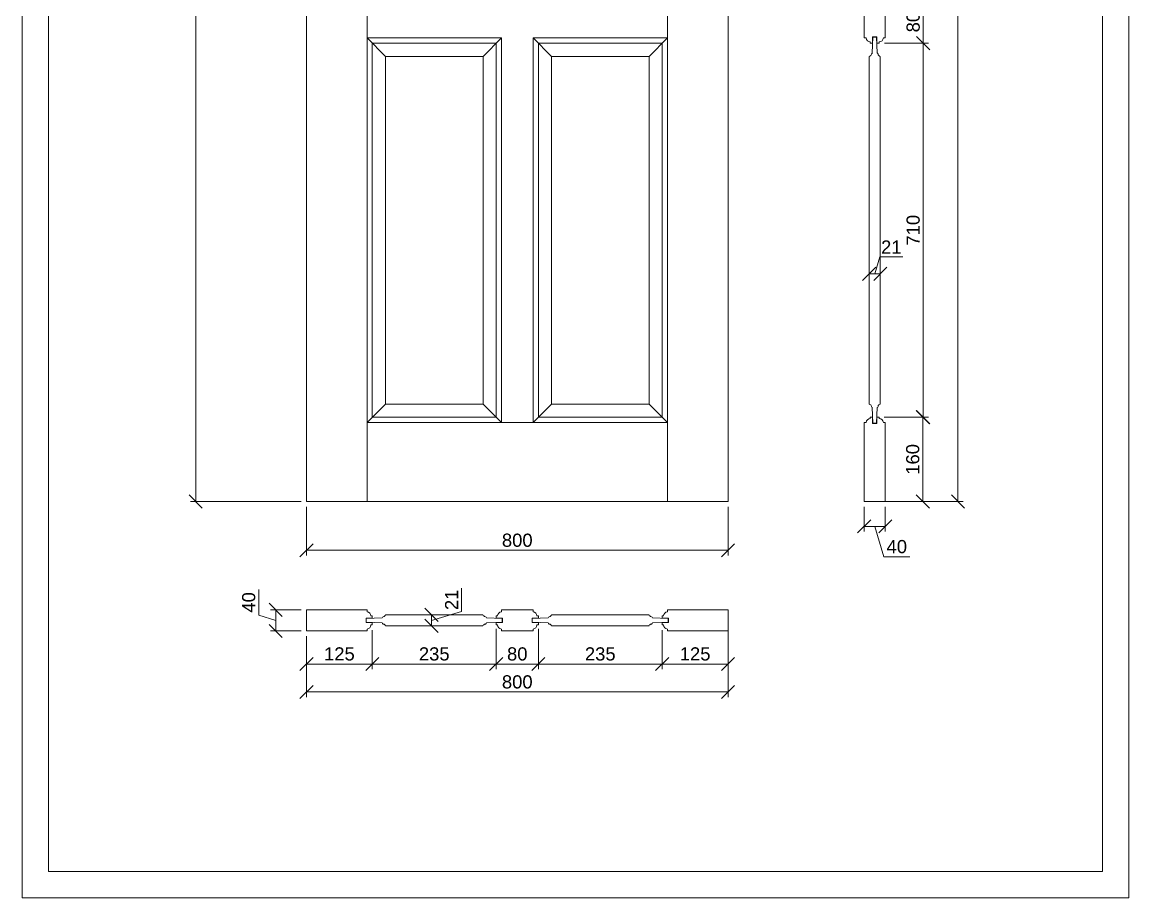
# Model space of a CAD drawing. Header units: millimetres. Extents: x 1027 to 3127, y 390 to 3360.
# Drawn here: x 1027 to 3127, y 390 to 2052 of the extents above; entities that cross this region are included whole.
import ezdxf

# ---------------------------------------------------------------- set-up
doc = ezdxf.new("R2010")
doc.units = ezdxf.units.MM
for name, color, linetype, lineweight in [('图框', 7, 'Continuous', 13), ('填充', 8, 'Continuous', 5), ('标准家私', 4, 'Continuous', 20), ('标注', 2, 'Continuous', 9)]:
    doc.layers.add(name, color=color, linetype=linetype, lineweight=lineweight)
doc.styles.get("Standard").update_dxf_attribs({"font": 'arial.ttf'})
doc.dimstyles.new('10', dxfattribs={"dimscale": 10, "dimtxt": 2.5, "dimasz": 2.5, "dimexe": 1, "dimexo": 1, "dimtad": 1, "dimdec": 0, "dimtxsty": 'Standard', "dimblk": 'OBLIQUE', "dimcen": 2.5, "dimclrd": 256, "dimclre": 256, "dimclrt": 256, "dimadec": 0, "dimazin": 0, "dimtfac": 1, "dimtdec": 0, "dimtmove": 1, "dimatfit": 3, "dimldrblk": 'OBLIQUE', "dimfxl": 1, "dimtfill": 1, "dimlwd": -1, "dimlwe": -1, "dimarcsym": 0})

# ---------------------------------------------------------------- blocks, each defined once
blk = doc.blocks.new('A$C7E5744DD')
at = {"layer": '标准家私'}
for p, q in [((115, 40), (0, 40)), ((0, 40), (0, 0)), ((113, 24), (113, 16)), ((125, 24), (113, 24)), ((113.5, 23.6), (143.5, 24.6)), ((113.5, 23.6), (113.5, 16.4)), ((115, 36.5), (115, 40)), ((125, 28.5), (122.3, 28.5)), ((125, 24), (125, 28.5)), ((150, 30.5), (334.8, 30.5)), ((371.5, 23.6), (341.5, 24.6)), ((360, 28.5), (362.7, 28.5)), ((360, 24), (360, 28.5)), ((360, 24), (372, 24)), ((430, 40), (370, 40)), ((370, 36.5), (370, 40)), ((371.5, 23.6), (371.5, 16.4)), ((372, 24), (372, 16)), ((440, 24), (428, 24)), ((428, 24), (428, 16)), ((428.5, 23.6), (458.5, 24.6)), ((428.5, 23.6), (428.5, 16.4)), ((430, 36.5), (430, 40)), ((440, 28.5), (437.3, 28.5)), ((440, 24), (440, 28.5)), ((650, 30.5), (465.2, 30.5)), ((686.5, 23.6), (656.5, 24.6)), ((675, 28.5), (677.7, 28.5)), ((675, 24), (675, 28.5)), ((675, 24), (687, 24)), ((800, 40), (685, 40)), ((685, 36.5), (685, 40)), ((686.5, 23.6), (686.5, 16.4)), ((687, 24), (687, 16)), ((800, 0), (800, 40)), ((125, 16), (113, 16)), ((113.5, 16.4), (143.5, 15.4)), ((115, 3.5), (115, 0)), ((125, 11.5), (122.3, 11.5)), ((125, 16), (125, 11.5)), ((150, 9.5), (334.8, 9.5)), ((371.5, 16.4), (341.5, 15.4)), ((360, 16), (372, 16)), ((360, 16), (360, 11.5)), ((360, 11.5), (362.7, 11.5)), ((370, 3.5), (370, 0)), ((440, 16), (428, 16)), ((428.5, 16.4), (458.5, 15.4)), ((430, 3.5), (430, 0)), ((440, 11.5), (437.3, 11.5)), ((440, 16), (440, 11.5)), ((650, 9.5), (465.2, 9.5)), ((686.5, 16.4), (656.5, 15.4)), ((675, 16), (675, 11.5)), ((675, 16), (687, 16)), ((675, 11.5), (677.7, 11.5)), ((685, 3.5), (685, 0)), ((115, 0), (0, 0)), ((430, 0), (370, 0)), ((800, 0), (685, 0))]:
    blk.add_line(p, q, dxfattribs=at)
for centre, radius, start, end in [((114.3, 28.5), 8, 359.7803, 84.9806), ((147.7, 23.1), 4.48, 118.7998, 161.4496), ((144.8, 32.9), 5.9, 277.5113, 309.3214), ((144.4, 32.8), 6.08, 312.849, 337.6698), ((340.6, 32.8), 6.08, 202.3302, 227.151), ((340.2, 32.9), 5.9, 230.6786, 262.4887), ((337.3, 23.1), 4.48, 18.5504, 61.2002), ((370.7, 28.5), 8, 95.0194, 180.2197), ((429.3, 28.5), 8, 359.7803, 84.9806), ((462.7, 23.1), 4.48, 118.7998, 161.4496), ((459.8, 32.9), 5.9, 277.5113, 309.3214), ((459.4, 32.8), 6.08, 312.849, 337.6698), ((655.6, 32.8), 6.08, 202.3302, 227.151), ((655.2, 32.9), 5.9, 230.6786, 262.4887), ((652.3, 23.1), 4.48, 18.5504, 61.2002), ((685.7, 28.5), 8, 95.0194, 180.2197), ((114.3, 11.5), 8, 275.0194, 0.2197), ((147.7, 16.9), 4.47, 198.5841, 241.286), ((144.8, 7.1), 5.9, 50.6786, 82.4887), ((144.4, 7.2), 6.08, 22.3302, 47.151), ((340.6, 7.2), 6.08, 132.849, 157.6698), ((340.2, 7.1), 5.9, 97.5113, 129.3214), ((337.3, 16.9), 4.47, 298.714, 341.4159), ((370.7, 11.5), 8, 179.7803, 264.9806), ((429.3, 11.5), 8, 275.0194, 0.2197), ((462.7, 16.9), 4.47, 198.5841, 241.286), ((459.8, 7.1), 5.9, 50.6786, 82.4887), ((459.4, 7.2), 6.08, 22.3302, 47.151), ((655.6, 7.2), 6.08, 132.849, 157.6698), ((655.2, 7.1), 5.9, 97.5113, 129.3214), ((652.3, 16.9), 4.47, 298.714, 341.4159), ((685.7, 11.5), 8, 179.7803, 264.9806)]:
    blk.add_arc(centre, radius, start, end, dxfattribs=at)
blk = doc.blocks.new('_Oblique')
at = {"color": 0, "linetype": 'ByBlock', "lineweight": -2}
blk.add_line((-0.5, -0.5), (0.5, 0.5), dxfattribs=at)
blk = doc.blocks.new('*D41')
at = {"layer": 'Defpoints', "color": 0, "transparency": 16777216}
for p in [(1566.1, 1142), (2366.1, 1142), (1566.1, 1049.4)]:
    blk.add_point(p, dxfattribs=at)
at = {"layer": '标注', "transparency": 16777216}
for p, q in [((1566.1, 1132), (1566.1, 1039.4)), ((2366.1, 1132), (2366.1, 1039.4)), ((2366.1, 1049.4), (1566.1, 1049.4))]:
    blk.add_line(p, q, dxfattribs=at)
at = {"layer": '标注', "transparency": 16777216, "xscale": 25, "yscale": 25, "zscale": 25, "rotation": 180}
blk.add_blockref('_Oblique', (1566.1, 1049.4), dxfattribs=at)
at = {"layer": '标注', "transparency": 16777216, "xscale": 25, "yscale": 25, "zscale": 25}
blk.add_blockref('_Oblique', (2366.1, 1049.4), dxfattribs=at)
at = {"layer": '标注', "lineweight": 15, "transparency": 16777216, "insert": (1966.1, 1068.4), "char_height": 25, "attachment_point": 5, "bg_fill": 3, "box_fill_scale": 1.1, "bg_fill_color": 256, "bg_fill_true_color": 13158600, "bg_fill_transparency": 0}
blk.add_mtext('800', dxfattribs=at)
blk = doc.blocks.new('*D42')
at = {"layer": 'Defpoints', "color": 0, "transparency": 16777216}
for p in [(1355.9, 3142), (1566.1, 3142), (1566.1, 1142)]:
    blk.add_point(p, dxfattribs=at)
at = {"layer": '标注', "transparency": 16777216}
for p, q in [((1556.1, 3142), (1345.9, 3142)), ((1355.9, 1142), (1355.9, 3142)), ((1556.1, 1142), (1345.9, 1142))]:
    blk.add_line(p, q, dxfattribs=at)
at = {"layer": '标注', "transparency": 16777216, "xscale": 25, "yscale": 25, "zscale": 25}
for p, rotation in [((1355.9, 3142), 90), ((1355.9, 1142), 270)]:
    blk.add_blockref('_Oblique', p, dxfattribs=dict(at, rotation=rotation))
at = {"layer": '标注', "lineweight": 15, "transparency": 16777216, "insert": (1336.9, 2142), "char_height": 25, "attachment_point": 5, "rotation": 90, "bg_fill": 3, "box_fill_scale": 1.1, "bg_fill_color": 256, "bg_fill_true_color": 13158600, "bg_fill_transparency": 0}
blk.add_mtext('2000', dxfattribs=at)
blk = doc.blocks.new('*D43')
at = {"layer": 'Defpoints', "color": 0, "transparency": 16777216}
for p in [(1566.1, 936.4), (1507.7, 896.4), (1566.1, 896.4)]:
    blk.add_point(p, dxfattribs=at)
at = {"layer": '标注', "transparency": 16777216}
for p, q in [((1475.6, 926), (1475.6, 975.3)), ((1507.7, 916.4), (1475.6, 926)), ((1556.1, 936.4), (1497.7, 936.4)), ((1507.7, 936.4), (1507.7, 896.4)), ((1556.1, 896.4), (1497.7, 896.4))]:
    blk.add_line(p, q, dxfattribs=at)
at = {"layer": '标注', "transparency": 16777216, "xscale": 25, "yscale": 25, "zscale": 25}
for p, rotation in [((1507.7, 936.4), 90), ((1507.7, 896.4), 270)]:
    blk.add_blockref('_Oblique', p, dxfattribs=dict(at, rotation=rotation))
at = {"layer": '标注', "lineweight": 15, "transparency": 16777216, "insert": (1456.6, 950.6), "char_height": 25, "attachment_point": 5, "rotation": 90, "bg_fill": 3, "box_fill_scale": 1.1, "bg_fill_color": 256, "bg_fill_true_color": 13158600, "bg_fill_transparency": 0}
blk.add_mtext('40', dxfattribs=at)
blk = doc.blocks.new('*D44')
at = {"layer": 'Defpoints', "color": 0, "transparency": 16777216}
for p in [(1691.1, 907.9), (1566.1, 896.4), (1691.1, 833.6)]:
    blk.add_point(p, dxfattribs=at)
at = {"layer": '标注', "transparency": 16777216}
for p, q in [((1566.1, 886.4), (1566.1, 823.6)), ((1691.1, 897.9), (1691.1, 823.6)), ((1566.1, 833.6), (1691.1, 833.6))]:
    blk.add_line(p, q, dxfattribs=at)
at = {"layer": '标注', "transparency": 16777216, "xscale": 25, "yscale": 25, "zscale": 25, "rotation": 180}
blk.add_blockref('_Oblique', (1566.1, 833.6), dxfattribs=at)
at = {"layer": '标注', "transparency": 16777216, "xscale": 25, "yscale": 25, "zscale": 25}
blk.add_blockref('_Oblique', (1691.1, 833.6), dxfattribs=at)
at = {"layer": '标注', "lineweight": 15, "transparency": 16777216, "insert": (1628.6, 852.6), "char_height": 25, "attachment_point": 5, "bg_fill": 3, "box_fill_scale": 1.1, "bg_fill_color": 256, "bg_fill_true_color": 13158600, "bg_fill_transparency": 0}
blk.add_mtext('125', dxfattribs=at)
blk = doc.blocks.new('*D45')
at = {"layer": 'Defpoints', "color": 0, "transparency": 16777216}
for p in [(1691.1, 907.9), (1926.1, 910.1), (1926.1, 833.6)]:
    blk.add_point(p, dxfattribs=at)
at = {"layer": '标注', "transparency": 16777216}
for p, q in [((1691.1, 897.9), (1691.1, 823.6)), ((1926.1, 900.1), (1926.1, 823.6)), ((1691.1, 833.6), (1926.1, 833.6))]:
    blk.add_line(p, q, dxfattribs=at)
at = {"layer": '标注', "transparency": 16777216, "xscale": 25, "yscale": 25, "zscale": 25, "rotation": 180}
blk.add_blockref('_Oblique', (1691.1, 833.6), dxfattribs=at)
at = {"layer": '标注', "transparency": 16777216, "xscale": 25, "yscale": 25, "zscale": 25}
blk.add_blockref('_Oblique', (1926.1, 833.6), dxfattribs=at)
at = {"layer": '标注', "lineweight": 15, "transparency": 16777216, "insert": (1808.6, 852.6), "char_height": 25, "attachment_point": 5, "bg_fill": 3, "box_fill_scale": 1.1, "bg_fill_color": 256, "bg_fill_true_color": 13158600, "bg_fill_transparency": 0}
blk.add_mtext('235', dxfattribs=at)
blk = doc.blocks.new('*D46')
at = {"layer": 'Defpoints', "color": 0, "transparency": 16777216}
for p in [(1926.1, 910.1), (2006.1, 910.1), (2006.1, 833.6)]:
    blk.add_point(p, dxfattribs=at)
at = {"layer": '标注', "transparency": 16777216}
for p, q in [((1926.1, 900.1), (1926.1, 823.6)), ((2006.1, 900.1), (2006.1, 823.6)), ((1926.1, 833.6), (2006.1, 833.6))]:
    blk.add_line(p, q, dxfattribs=at)
at = {"layer": '标注', "transparency": 16777216, "xscale": 25, "yscale": 25, "zscale": 25, "rotation": 180}
blk.add_blockref('_Oblique', (1926.1, 833.6), dxfattribs=at)
at = {"layer": '标注', "transparency": 16777216, "xscale": 25, "yscale": 25, "zscale": 25}
blk.add_blockref('_Oblique', (2006.1, 833.6), dxfattribs=at)
at = {"layer": '标注', "lineweight": 15, "transparency": 16777216, "insert": (1966.1, 852.6), "char_height": 25, "attachment_point": 5, "bg_fill": 3, "box_fill_scale": 1.1, "bg_fill_color": 256, "bg_fill_true_color": 13158600, "bg_fill_transparency": 0}
blk.add_mtext('80', dxfattribs=at)
blk = doc.blocks.new('*D47')
at = {"layer": 'Defpoints', "color": 0, "transparency": 16777216}
for p in [(2006.1, 910.1), (2241.1, 907.9), (2241.1, 833.6)]:
    blk.add_point(p, dxfattribs=at)
at = {"layer": '标注', "transparency": 16777216}
for p, q in [((2006.1, 900.1), (2006.1, 823.6)), ((2241.1, 897.9), (2241.1, 823.6)), ((2006.1, 833.6), (2241.1, 833.6))]:
    blk.add_line(p, q, dxfattribs=at)
at = {"layer": '标注', "transparency": 16777216, "xscale": 25, "yscale": 25, "zscale": 25, "rotation": 180}
blk.add_blockref('_Oblique', (2006.1, 833.6), dxfattribs=at)
at = {"layer": '标注', "transparency": 16777216, "xscale": 25, "yscale": 25, "zscale": 25}
blk.add_blockref('_Oblique', (2241.1, 833.6), dxfattribs=at)
at = {"layer": '标注', "lineweight": 15, "transparency": 16777216, "insert": (2123.6, 852.6), "char_height": 25, "attachment_point": 5, "bg_fill": 3, "box_fill_scale": 1.1, "bg_fill_color": 256, "bg_fill_true_color": 13158600, "bg_fill_transparency": 0}
blk.add_mtext('235', dxfattribs=at)
blk = doc.blocks.new('*D48')
at = {"layer": 'Defpoints', "color": 0, "transparency": 16777216}
for p in [(2241.1, 907.9), (2366.1, 896.4), (2366.1, 833.6)]:
    blk.add_point(p, dxfattribs=at)
at = {"layer": '标注', "transparency": 16777216}
for p, q in [((2241.1, 897.9), (2241.1, 823.6)), ((2366.1, 886.4), (2366.1, 823.6)), ((2241.1, 833.6), (2366.1, 833.6))]:
    blk.add_line(p, q, dxfattribs=at)
at = {"layer": '标注', "transparency": 16777216, "xscale": 25, "yscale": 25, "zscale": 25, "rotation": 180}
blk.add_blockref('_Oblique', (2241.1, 833.6), dxfattribs=at)
at = {"layer": '标注', "transparency": 16777216, "xscale": 25, "yscale": 25, "zscale": 25}
blk.add_blockref('_Oblique', (2366.1, 833.6), dxfattribs=at)
at = {"layer": '标注', "lineweight": 15, "transparency": 16777216, "insert": (2303.6, 852.6), "char_height": 25, "attachment_point": 5, "bg_fill": 3, "box_fill_scale": 1.1, "bg_fill_color": 256, "bg_fill_true_color": 13158600, "bg_fill_transparency": 0}
blk.add_mtext('125', dxfattribs=at)
blk = doc.blocks.new('*D49')
at = {"layer": 'Defpoints', "color": 0, "transparency": 16777216}
for p in [(2366.1, 916.4), (1566.1, 896.4), (2366.1, 780.5)]:
    blk.add_point(p, dxfattribs=at)
at = {"layer": '标注', "transparency": 16777216}
for p, q in [((2366.1, 906.4), (2366.1, 770.5)), ((1566.1, 886.4), (1566.1, 770.5)), ((1566.1, 780.5), (2366.1, 780.5))]:
    blk.add_line(p, q, dxfattribs=at)
at = {"layer": '标注', "transparency": 16777216, "xscale": 25, "yscale": 25, "zscale": 25, "rotation": 180}
blk.add_blockref('_Oblique', (1566.1, 780.5), dxfattribs=at)
at = {"layer": '标注', "transparency": 16777216, "xscale": 25, "yscale": 25, "zscale": 25}
blk.add_blockref('_Oblique', (2366.1, 780.5), dxfattribs=at)
at = {"layer": '标注', "lineweight": 15, "transparency": 16777216, "insert": (1966.1, 799.5), "char_height": 25, "attachment_point": 5, "bg_fill": 3, "box_fill_scale": 1.1, "bg_fill_color": 256, "bg_fill_true_color": 13158600, "bg_fill_transparency": 0}
blk.add_mtext('800', dxfattribs=at)
blk = doc.blocks.new('*D29')
at = {"layer": 'Defpoints', "color": 0, "transparency": 16777216}
for p in [(2624.4, 1142), (2664.4, 1142), (2624.4, 1094.9)]:
    blk.add_point(p, dxfattribs=at)
at = {"layer": '标注', "transparency": 16777216}
for p, q in [((2624.4, 1132), (2624.4, 1084.9)), ((2664.4, 1132), (2664.4, 1084.9)), ((2664.4, 1094.9), (2624.4, 1094.9)), ((2644.4, 1094.9), (2661.7, 1037.3)), ((2661.7, 1037.3), (2710.9, 1037.3))]:
    blk.add_line(p, q, dxfattribs=at)
at = {"layer": '标注', "transparency": 16777216, "xscale": 25, "yscale": 25, "zscale": 25, "rotation": 180}
blk.add_blockref('_Oblique', (2624.4, 1094.9), dxfattribs=at)
at = {"layer": '标注', "transparency": 16777216, "xscale": 25, "yscale": 25, "zscale": 25}
blk.add_blockref('_Oblique', (2664.4, 1094.9), dxfattribs=at)
at = {"layer": '标注', "transparency": 16777216, "insert": (2686.3, 1056.3), "char_height": 25, "attachment_point": 5, "bg_fill": 3, "box_fill_scale": 1.1, "bg_fill_color": 256, "bg_fill_true_color": 13158600, "bg_fill_transparency": 0}
blk.add_mtext('40', dxfattribs=at)
blk = doc.blocks.new('*D30')
at = {"layer": 'Defpoints', "color": 0, "transparency": 16777216}
for p in [(2652.1, 1302), (2735.6, 1302), (2663.6, 1142)]:
    blk.add_point(p, dxfattribs=at)
at = {"layer": '标注', "transparency": 16777216}
for p, q in [((2662.1, 1302), (2745.6, 1302)), ((2735.6, 1142), (2735.6, 1302)), ((2673.6, 1142), (2745.6, 1142))]:
    blk.add_line(p, q, dxfattribs=at)
at = {"layer": '标注', "transparency": 16777216, "xscale": 25, "yscale": 25, "zscale": 25}
for p, rotation in [((2735.6, 1302), 90), ((2735.6, 1142), 270)]:
    blk.add_blockref('_Oblique', p, dxfattribs=dict(at, rotation=rotation))
at = {"layer": '标注', "transparency": 16777216, "insert": (2716.6, 1222), "char_height": 25, "attachment_point": 5, "rotation": 90, "bg_fill": 3, "box_fill_scale": 1.1, "bg_fill_color": 256, "bg_fill_true_color": 13158600, "bg_fill_transparency": 0}
blk.add_mtext('160', dxfattribs=at)
blk = doc.blocks.new('*D31')
at = {"layer": 'Defpoints', "color": 0, "transparency": 16777216}
for p in [(2652.9, 2012), (2736.4, 2012), (2652.9, 1302)]:
    blk.add_point(p, dxfattribs=at)
at = {"layer": '标注', "transparency": 16777216}
for p, q in [((2662.9, 2012), (2746.4, 2012)), ((2736.4, 1302), (2736.4, 2012)), ((2662.9, 1302), (2746.4, 1302))]:
    blk.add_line(p, q, dxfattribs=at)
at = {"layer": '标注', "transparency": 16777216, "xscale": 25, "yscale": 25, "zscale": 25}
for p, rotation in [((2736.4, 2012), 90), ((2736.4, 1302), 270)]:
    blk.add_blockref('_Oblique', p, dxfattribs=dict(at, rotation=rotation))
at = {"layer": '标注', "transparency": 16777216, "insert": (2717.4, 1657), "char_height": 25, "attachment_point": 5, "rotation": 90, "bg_fill": 3, "box_fill_scale": 1.1, "bg_fill_color": 256, "bg_fill_true_color": 13158600, "bg_fill_transparency": 0}
blk.add_mtext('710', dxfattribs=at)
blk = doc.blocks.new('*D32')
at = {"layer": 'Defpoints', "color": 0, "transparency": 16777216}
for p in [(2652.9, 2092), (2736.4, 2092), (2652.9, 2012)]:
    blk.add_point(p, dxfattribs=at)
at = {"layer": '标注', "transparency": 16777216}
for p, q in [((2662.9, 2092), (2746.4, 2092)), ((2736.4, 2012), (2736.4, 2092)), ((2662.9, 2012), (2746.4, 2012))]:
    blk.add_line(p, q, dxfattribs=at)
at = {"layer": '标注', "transparency": 16777216, "xscale": 25, "yscale": 25, "zscale": 25}
for p, rotation in [((2736.4, 2092), 90), ((2736.4, 2012), 270)]:
    blk.add_blockref('_Oblique', p, dxfattribs=dict(at, rotation=rotation))
at = {"layer": '标注', "transparency": 16777216, "insert": (2717.4, 2052), "char_height": 25, "attachment_point": 5, "rotation": 90, "bg_fill": 3, "box_fill_scale": 1.1, "bg_fill_color": 256, "bg_fill_true_color": 13158600, "bg_fill_transparency": 0}
blk.add_mtext('80', dxfattribs=at)
blk = doc.blocks.new('*D39')
at = {"layer": 'Defpoints', "color": 0, "transparency": 16777216}
for p in [(2633.9, 1574.3), (2633.9, 1572.2), (2654.9, 1572.2)]:
    blk.add_point(p, dxfattribs=at)
at = {"layer": '标注', "transparency": 16777216}
for p, q in [((2644.4, 1574.3), (2653.9, 1606.2)), ((2653.9, 1606.2), (2697.8, 1606.2)), ((2633.9, 1582.2), (2633.9, 1584.3)), ((2654.9, 1582.2), (2654.9, 1584.3)), ((2654.9, 1574.3), (2633.9, 1574.3))]:
    blk.add_line(p, q, dxfattribs=at)
at = {"layer": '标注', "transparency": 16777216, "xscale": 25, "yscale": 25, "zscale": 25, "rotation": 180}
blk.add_blockref('_Oblique', (2633.9, 1574.3), dxfattribs=at)
at = {"layer": '标注', "transparency": 16777216, "xscale": 25, "yscale": 25, "zscale": 25}
blk.add_blockref('_Oblique', (2654.9, 1574.3), dxfattribs=at)
at = {"layer": '标注', "transparency": 16777216, "insert": (2675.9, 1625), "char_height": 25, "attachment_point": 5, "bg_fill": 3, "box_fill_scale": 1.1, "bg_fill_color": 256, "bg_fill_true_color": 13158600, "bg_fill_transparency": 0}
blk.add_mtext('21', dxfattribs=at)
blk = doc.blocks.new('A$C1BD530D1')
at = {"layer": '填充', "lineweight": 15}
h = blk.add_hatch(dxfattribs=at)
h.set_pattern_fill('AR-RROOF', color=256, angle=45, style=0)
edge = h.paths.add_edge_path()
edge.add_line((22.5, 1600), (22.5, 1880))
edge.add_line((17.5, 1880), (17.5, 1600))
edge.add_line((17.5, 1555), (17.5, 1275))
edge.add_line((22.5, 1275), (22.5, 1555))
edge.add_line((17.5, 950), (17.5, 1230))
edge.add_line((22.5, 1230), (22.5, 950))
at = {"layer": '标准家私'}
for p, q in [((0, 2000), (40, 2000)), ((0, 1890), (0, 2000)), ((40, 1890), (40, 2000)), ((3.5, 1890), (0, 1890)), ((11.5, 1880), (11.5, 1882.7)), ((17.5, 1880), (11.5, 1880)), ((22.5, 1890), (17.5, 1890)), ((17.5, 1880), (17.5, 1890)), ((17.5, 1880), (17.5, 1600)), ((22.5, 1880), (22.5, 1890)), ((36.5, 1890), (22.5, 1890)), ((22.5, 1880), (28.5, 1880)), ((22.5, 1600), (22.5, 1880)), ((28.5, 1880), (28.5, 1882.7)), ((36.5, 1890), (40, 1890)), ((17.5, 1600), (11.5, 1600)), ((11.5, 1600), (11.5, 1597.3)), ((17.5, 1600), (17.5, 1590)), ((22.5, 1600), (28.5, 1600)), ((22.5, 1600), (22.5, 1590)), ((28.5, 1600), (28.5, 1597.3)), ((3.5, 1590), (0, 1590)), ((0, 1565), (0, 1590)), ((22.5, 1590), (17.5, 1590)), ((36.5, 1590), (22.5, 1590)), ((36.5, 1590), (40, 1590)), ((40, 1565), (40, 1590)), ((3.5, 1565), (0, 1565)), ((11.5, 1555), (11.5, 1557.7)), ((17.5, 1555), (11.5, 1555)), ((22.5, 1565), (17.5, 1565)), ((17.5, 1555), (17.5, 1565)), ((17.5, 1555), (17.5, 1275)), ((22.5, 1555), (22.5, 1565)), ((36.5, 1565), (22.5, 1565)), ((22.5, 1555), (28.5, 1555)), ((22.5, 1275), (22.5, 1555)), ((28.5, 1555), (28.5, 1557.7)), ((36.5, 1565), (40, 1565)), ((3.5, 1265), (0, 1265)), ((0, 1240), (0, 1265)), ((11.5, 1275), (11.5, 1272.3)), ((17.5, 1275), (11.5, 1275)), ((17.5, 1275), (17.5, 1265)), ((22.5, 1265), (17.5, 1265)), ((22.5, 1275), (22.5, 1265)), ((22.5, 1275), (28.5, 1275)), ((36.5, 1265), (22.5, 1265)), ((28.5, 1275), (28.5, 1272.3)), ((36.5, 1265), (40, 1265)), ((40, 1240), (40, 1265)), ((3.5, 1240), (0, 1240)), ((17.5, 1230), (17.5, 1240)), ((22.5, 1240), (17.5, 1240)), ((36.5, 1240), (22.5, 1240)), ((22.5, 1230), (22.5, 1240)), ((36.5, 1240), (40, 1240)), ((11.5, 1230), (11.5, 1232.7)), ((17.5, 1230), (11.5, 1230)), ((17.5, 950), (17.5, 1230)), ((22.5, 1230), (28.5, 1230)), ((22.5, 1230), (22.5, 950)), ((28.5, 1230), (28.5, 1232.7)), ((11.5, 950), (11.5, 947.3)), ((17.5, 950), (11.5, 950)), ((17.5, 950), (17.5, 940)), ((22.5, 950), (22.5, 940)), ((22.5, 950), (28.5, 950)), ((28.5, 950), (28.5, 947.3)), ((3.5, 940), (0, 940)), ((0, 880), (0, 940)), ((22.5, 940), (17.5, 940)), ((36.5, 940), (22.5, 940)), ((36.5, 940), (40, 940)), ((40, 880), (40, 940)), ((3.5, 880), (0, 880)), ((11.5, 870), (11.5, 872.7)), ((16, 870), (11.5, 870)), ((16.4, 881.5), (15.4, 851.5)), ((16, 870), (16, 882)), ((24, 882), (16, 882)), ((16.4, 881.5), (23.6, 881.5)), ((23.6, 881.5), (24.6, 851.5)), ((24, 870), (24, 882)), ((24, 870), (28.5, 870)), ((28.5, 870), (28.5, 872.7)), ((36.5, 880), (40, 880)), ((9.5, 845), (9.5, 185)), ((30.5, 845), (30.5, 185)), ((16.4, 148.5), (15.4, 178.4)), ((23.6, 148.5), (24.6, 178.4)), ((0, 0), (0, 150)), ((3.5, 150), (0, 150)), ((16, 160), (11.5, 160)), ((11.5, 160), (11.5, 157.3)), ((16, 160), (16, 148)), ((24, 148), (16, 148)), ((16.4, 148.5), (23.6, 148.5)), ((24, 160), (28.5, 160)), ((24, 160), (24, 148)), ((28.5, 160), (28.5, 157.3)), ((36.5, 150), (40, 150)), ((40, 0), (40, 150)), ((0, 0), (40, 0))]:
    blk.add_line(p, q, dxfattribs=at)
for centre, radius, start, end in [((11.5, 1890.7), 8, 185.0194, 270.2197), ((28.5, 1890.7), 8, 269.7803, 354.9806), ((11.5, 1589.3), 8, 89.7803, 174.9806), ((28.5, 1589.3), 8, 5.0194, 90.2197), ((11.5, 1565.7), 8, 185.0194, 270.2197), ((28.5, 1565.7), 8, 269.7803, 354.9806), ((11.5, 1264.3), 8, 89.7803, 174.9806), ((28.5, 1264.3), 8, 5.0194, 90.2197), ((11.5, 1240.7), 8, 185.0194, 270.2197), ((28.5, 1240.7), 8, 269.7803, 354.9806), ((11.5, 939.3), 8, 89.7803, 174.9806), ((28.5, 939.3), 8, 5.0194, 90.2197), ((11.5, 880.7), 8, 185.0194, 270.2197), ((28.5, 880.7), 8, 269.7803, 354.9806), ((6.8, 853.6), 9.02, 287.6668, 308.044), ((7.8, 850.2), 5.9, 320.6786, 352.4887), ((16.8, 848.6), 3.27, 114.0014, 163.981), ((23.2, 848.6), 3.27, 16.019, 65.9986), ((32.2, 850.2), 5.9, 187.5113, 219.3214), ((33.2, 853.6), 9.02, 231.9559, 252.3331), ((6.8, 176.4), 9.02, 51.956, 72.3332), ((7.8, 179.8), 5.9, 7.5113, 39.3214), ((16.8, 181.4), 3.27, 196.019, 245.9986), ((23.2, 181.4), 3.27, 294.0014, 343.981), ((32.2, 179.8), 5.9, 140.6786, 172.4887), ((33.2, 176.4), 9.02, 107.6669, 128.0441), ((11.5, 149.3), 8, 89.7803, 174.9806), ((28.5, 149.3), 8, 5.0194, 90.2197)]:
    blk.add_arc(centre, radius, start, end, dxfattribs=at)
blk = doc.blocks.new('*D40')
at = {"layer": 'Defpoints', "color": 0, "transparency": 16777216}
for p in [(2644.4, 3142), (2802.3, 3142), (2644.4, 1142)]:
    blk.add_point(p, dxfattribs=at)
at = {"layer": '标注', "transparency": 16777216}
for p, q in [((2654.4, 3142), (2812.3, 3142)), ((2802.3, 1142), (2802.3, 3142)), ((2654.4, 1142), (2812.3, 1142))]:
    blk.add_line(p, q, dxfattribs=at)
at = {"layer": '标注', "transparency": 16777216, "xscale": 25, "yscale": 25, "zscale": 25}
for p, rotation in [((2802.3, 3142), 90), ((2802.3, 1142), 270)]:
    blk.add_blockref('_Oblique', p, dxfattribs=dict(at, rotation=rotation))
at = {"layer": '标注', "transparency": 16777216, "insert": (2783.3, 2142), "char_height": 25, "attachment_point": 5, "rotation": 90, "bg_fill": 3, "box_fill_scale": 1.1, "bg_fill_color": 256, "bg_fill_true_color": 13158600, "bg_fill_transparency": 0}
blk.add_mtext('2000', dxfattribs=at)
blk = doc.blocks.new('A$C24AC4A91')
at = {"layer": '图框'}
blk.add_lwpolyline([(0, 2970), (0, 0), (2100, 0), (2100, 2970)], close=True, dxfattribs=at)
at = {"layer": '图框', "lineweight": 20}
blk.add_lwpolyline([(50, 2920), (50, 50), (2050, 50), (2050, 2920)], close=True, dxfattribs=at)
blk = doc.blocks.new('*D50')
at = {"layer": 'Defpoints', "color": 0, "transparency": 16777216}
for p in [(1794.3, 926.9), (1803.4, 926.9), (1794.3, 905.9)]:
    blk.add_point(p, dxfattribs=at)
at = {"layer": '标注', "transparency": 16777216}
for p, q in [((1860.4, 933.5), (1860.4, 977.4)), ((1803.4, 916.4), (1860.4, 933.5)), ((1803.4, 905.9), (1803.4, 926.9)), ((1804.3, 926.9), (1813.4, 926.9)), ((1804.3, 905.9), (1813.4, 905.9))]:
    blk.add_line(p, q, dxfattribs=at)
at = {"layer": '标注', "transparency": 16777216, "xscale": 25, "yscale": 25, "zscale": 25}
for p, rotation in [((1803.4, 926.9), 90), ((1803.4, 905.9), 270)]:
    blk.add_blockref('_Oblique', p, dxfattribs=dict(at, rotation=rotation))
at = {"layer": '标注', "lineweight": 15, "transparency": 16777216, "insert": (1841.6, 955.4), "char_height": 25, "attachment_point": 5, "rotation": 90, "bg_fill": 3, "box_fill_scale": 1.1, "bg_fill_color": 256, "bg_fill_true_color": 13158600, "bg_fill_transparency": 0}
blk.add_mtext('21', dxfattribs=at)

msp = doc.modelspace()

# ---------------------------------------------------------------- linework, layer by layer
at = {"layer": '填充', "color": 0}
for p, q in [((1716.1, 1987), (1681.1, 2022)), ((1901.1, 1987), (1936.1, 2022)), ((2031.1, 1987), (1996.1, 2022)), ((2216.1, 1987), (2251.1, 2022)), ((1716.1, 1327), (1681.1, 1292)), ((1901.1, 1327), (1936.1, 1292)), ((2031.1, 1327), (1996.1, 1292)), ((2216.1, 1327), (2251.1, 1292))]:
    msp.add_line(p, q, dxfattribs=at)
for points in [[(1691.1, 2012), (1926.1, 2012), (1926.1, 1302), (1691.1, 1302)], [(2006.1, 2012), (2241.1, 2012), (2241.1, 1302), (2006.1, 1302)]]:
    msp.add_lwpolyline(points, close=True, dxfattribs=at)
at = {"layer": '标准家私', "color": 0}
for p, q in [((1566.1, 3142), (1566.1, 1142)), ((2366.1, 1142), (2366.1, 3142)), ((1566.1, 1142), (2366.1, 1142))]:
    msp.add_line(p, q, dxfattribs=at)
at = {"layer": '标准家私', "color": 0, "lineweight": 15}
for p, q in [((1681.1, 2082), (1681.1, 2022)), ((2251.1, 2082), (2251.1, 2022)), ((1681.1, 1292), (1681.1, 1142)), ((1936.1, 1292), (1996.1, 1292)), ((2251.1, 1292), (2251.1, 1142))]:
    msp.add_line(p, q, dxfattribs=at)
at = {"layer": '标准家私', "color": 0}
for points in [[(1681.1, 1292), (1681.1, 2022), (1681.1, 1292), (1936.1, 1292), (1936.1, 2022), (1936.1, 1302)], [(1936.1, 2022), (1681.1, 2022)]]:
    msp.add_lwpolyline(points, dxfattribs=at)
for points in [[(1996.1, 2022), (1996.1, 1292), (2251.1, 1292), (2251.1, 2022)], [(1716.1, 1987), (1901.1, 1987), (1901.1, 1327), (1716.1, 1327)], [(2031.1, 1987), (2216.1, 1987), (2216.1, 1327), (2031.1, 1327)]]:
    msp.add_lwpolyline(points, close=True, dxfattribs=at)

# ---------------------------------------------------------------- block references
at = {"layer": '标准家私', "color": 0, "lineweight": 15}
msp.add_blockref('A$C7E5744DD', (1566.1, 896.4), dxfattribs=at)

# ---------------------------------------------------------------- dimensions: what is measured, and where the dimension line sits
at = {"layer": '标注', "color": 0}
dim = msp.add_linear_dim(base=(2624.4, 1094.9), p1=(2664.4, 1142), p2=(2624.4, 1142), angle=180, dimstyle='10', dxfattribs=at)
dim.commit()
dim.dimension.update_dxf_attribs({"geometry": '*D29', "text_midpoint": (2667.9, 1056.3)})

# ---------------------------------------------------------------- next in the draw order: dimensions: what is measured, and where the dimension line sits
dim = msp.add_linear_dim(base=(2735.6, 1302), p1=(2663.6, 1142), p2=(2652.1, 1302), angle=90, dimstyle='10', dxfattribs=at)
dim.commit()
dim.dimension.update_dxf_attribs({"geometry": '*D30', "text_midpoint": (2716.6, 1222)})
at = {"layer": '标注', "color": 0, "lineweight": 15}
dim = msp.add_linear_dim(base=(1566.1, 1049.4), p1=(2366.1, 1142), p2=(1566.1, 1142), dimstyle='10', dxfattribs=at)
dim.commit()
dim.dimension.update_dxf_attribs({"geometry": '*D41', "text_midpoint": (1966.1, 1068.4)})
dim = msp.add_linear_dim(base=(1507.7, 896.4), p1=(1566.1, 936.4), p2=(1566.1, 896.4), angle=90, dimstyle='10', dxfattribs=at)
dim.commit()
dim.dimension.update_dxf_attribs({"geometry": '*D43', "text_midpoint": (1456.6, 932.3)})

# ---------------------------------------------------------------- next in the draw order: dimensions: what is measured, and where the dimension line sits
dim = msp.add_linear_dim(base=(1355.9, 3142), p1=(1566.1, 1142), p2=(1566.1, 3142), angle=90, dimstyle='10', dxfattribs=at)
dim.commit()
dim.dimension.update_dxf_attribs({"geometry": '*D42', "text_midpoint": (1336.9, 2142)})
at = {"layer": '标注', "color": 0}
dim = msp.add_linear_dim(base=(2736.4, 2012), p1=(2652.9, 1302), p2=(2652.9, 2012), angle=90, dimstyle='10', dxfattribs=at)
dim.commit()
dim.dimension.update_dxf_attribs({"geometry": '*D31', "text_midpoint": (2717.4, 1657)})
at = {"layer": '标注', "color": 0, "lineweight": 15}
dim = msp.add_linear_dim(base=(1691.1, 833.6), p1=(1566.1, 896.4), p2=(1691.1, 907.9), dimstyle='10', dxfattribs=at)
dim.commit()
dim.dimension.update_dxf_attribs({"geometry": '*D44', "text_midpoint": (1628.6, 852.6)})

# ---------------------------------------------------------------- next in the draw order: dimensions: what is measured, and where the dimension line sits
at = {"layer": '标注', "color": 0}
for base, p1, p2, angle, picture, middle in [((2736.4, 2092), (2652.9, 2012), (2652.9, 2092), 90, '*D32', (2717.4, 2052)), ((2633.9, 1574.3), (2654.9, 1572.2), (2633.9, 1572.2), 180, '*D39', (2660.2, 1625))]:
    dim = msp.add_linear_dim(base=base, p1=p1, p2=p2, angle=angle, dimstyle='10', dxfattribs=at)
    dim.commit()
    dim.dimension.update_dxf_attribs({"geometry": picture, "text_midpoint": middle})
at = {"layer": '标注', "color": 0, "lineweight": 15}
dim = msp.add_linear_dim(base=(1926.1, 833.6), p1=(1691.1, 907.9), p2=(1926.1, 910.1), dimstyle='10', dxfattribs=at)
dim.commit()
dim.dimension.update_dxf_attribs({"geometry": '*D45', "text_midpoint": (1808.6, 852.6)})

# ---------------------------------------------------------------- next in the draw order: block references
at = {"color": 0, "lineweight": 15, "xscale": -1}
msp.add_blockref('A$C1BD530D1', (2664.4, 1142), dxfattribs=at)

# ---------------------------------------------------------------- next in the draw order: dimensions: what is measured, and where the dimension line sits
at = {"layer": '标注', "color": 0, "lineweight": 15}
dim = msp.add_linear_dim(base=(2006.1, 833.6), p1=(1926.1, 910.1), p2=(2006.1, 910.1), dimstyle='10', dxfattribs=at)
dim.commit()
dim.dimension.update_dxf_attribs({"geometry": '*D46', "text_midpoint": (1966.1, 852.6)})

# ---------------------------------------------------------------- next in the draw order: dimensions: what is measured, and where the dimension line sits
at = {"layer": '标注', "color": 0}
dim = msp.add_linear_dim(base=(2802.3, 3142), p1=(2644.4, 1142), p2=(2644.4, 3142), angle=90, dimstyle='10', dxfattribs=at)
dim.commit()
dim.dimension.update_dxf_attribs({"geometry": '*D40', "text_midpoint": (2783.3, 2142)})
at = {"layer": '标注', "color": 0, "lineweight": 15}
dim = msp.add_linear_dim(base=(2241.1, 833.6), p1=(2006.1, 910.1), p2=(2241.1, 907.9), dimstyle='10', dxfattribs=at)
dim.commit()
dim.dimension.update_dxf_attribs({"geometry": '*D47', "text_midpoint": (2123.6, 852.6)})

# ---------------------------------------------------------------- next in the draw order: dimensions: what is measured, and where the dimension line sits
dim = msp.add_linear_dim(base=(2366.1, 833.6), p1=(2241.1, 907.9), p2=(2366.1, 896.4), dimstyle='10', dxfattribs=at)
dim.commit()
dim.dimension.update_dxf_attribs({"geometry": '*D48', "text_midpoint": (2303.6, 852.6)})

# ---------------------------------------------------------------- next in the draw order: dimensions: what is measured, and where the dimension line sits
dim = msp.add_linear_dim(base=(2366.1, 780.5), p1=(1566.1, 896.4), p2=(2366.1, 916.4), dimstyle='10', dxfattribs=at)
dim.commit()
dim.dimension.update_dxf_attribs({"geometry": '*D49', "text_midpoint": (1966.1, 799.5)})

# ---------------------------------------------------------------- next in the draw order: block references
at = {"layer": '标准家私', "color": 0}
msp.add_blockref('A$C24AC4A91', (1026.6, 389.7), dxfattribs=at)

# ---------------------------------------------------------------- next in the draw order: dimensions: what is measured, and where the dimension line sits
at = {"layer": '标注', "color": 0, "lineweight": 15}
dim = msp.add_linear_dim(base=(1803.4, 926.9), p1=(1794.3, 905.9), p2=(1794.3, 926.9), angle=90, dimstyle='10', dxfattribs=at)
dim.commit()
dim.dimension.update_dxf_attribs({"geometry": '*D50', "text_midpoint": (1841.6, 939.7)})

doc.saveas('drawing.dxf')
